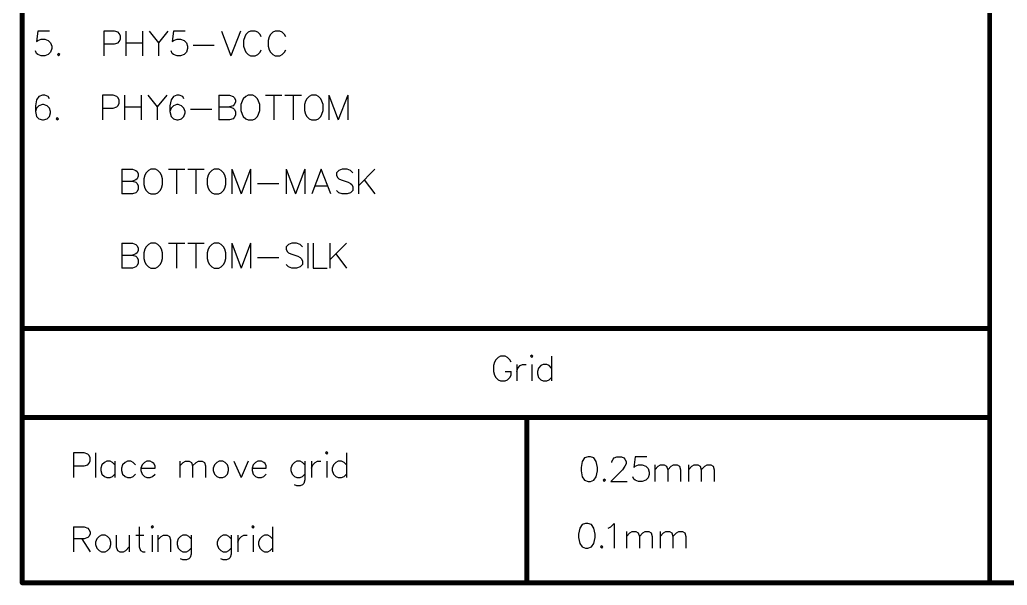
# Model space of a CAD drawing. Header units: millimetres. Extents: x 194 to 375, y 175 to 317.
# Drawn here: x 314.15 to 354.14, y 175.3 to 198.21 of the extents above; entities that cross this region are included whole.
import ezdxf

# ---------------------------------------------------------------- set-up
doc = ezdxf.new("R2010")
doc.units = ezdxf.units.MM
doc.layers.add('Mechanical20', color=56, linetype='Continuous')

msp = doc.modelspace()

# ---------------------------------------------------------------- linework, layer by layer
at = {"layer": 'Mechanical20'}
for p, q in [((314.878, 197.75), (314.831, 197.322)), ((315.354, 197.75), (314.878, 197.75)), ((317.987, 197.75), (317.559, 197.75)), ((317.559, 197.75), (317.559, 196.75)), ((318.13, 197.702), (317.987, 197.75)), ((318.178, 197.655), (318.13, 197.702)), ((318.225, 197.56), (318.178, 197.655)), ((318.449, 197.75), (318.449, 196.75)), ((319.115, 197.75), (319.115, 196.75)), ((319.392, 197.75), (319.772, 197.274)), ((320.153, 197.75), (319.772, 197.274)), ((320.377, 197.75), (320.329, 197.322)), ((320.853, 197.75), (320.377, 197.75)), ((322.324, 197.75), (322.705, 196.75)), ((323.086, 197.75), (322.705, 196.75)), ((323.31, 197.607), (323.262, 197.512)), ((323.405, 197.702), (323.31, 197.607)), ((323.5, 197.75), (323.405, 197.702)), ((323.691, 197.75), (323.5, 197.75)), ((323.786, 197.702), (323.691, 197.75)), ((323.881, 197.607), (323.786, 197.702)), ((323.929, 197.512), (323.881, 197.607)), ((324.305, 197.607), (324.257, 197.512)), ((324.4, 197.702), (324.305, 197.607)), ((324.495, 197.75), (324.4, 197.702)), ((324.686, 197.75), (324.495, 197.75)), ((324.781, 197.702), (324.686, 197.75)), ((324.876, 197.607), (324.781, 197.702)), ((324.924, 197.512), (324.876, 197.607)), ((314.831, 197.322), (314.878, 197.369)), ((314.878, 197.369), (315.021, 197.417)), ((315.021, 197.417), (315.164, 197.417)), ((315.164, 197.417), (315.307, 197.369)), ((315.307, 197.369), (315.402, 197.274)), ((315.402, 197.274), (315.45, 197.131)), ((317.559, 197.226), (317.987, 197.226)), ((317.987, 197.226), (318.13, 197.274)), ((318.13, 197.274), (318.178, 197.322)), ((318.178, 197.322), (318.225, 197.417)), ((318.225, 197.417), (318.225, 197.56)), ((318.449, 197.274), (319.115, 197.274)), ((319.772, 197.274), (319.772, 196.75)), ((320.329, 197.322), (320.377, 197.369)), ((320.377, 197.369), (320.52, 197.417)), ((320.52, 197.417), (320.663, 197.417)), ((320.663, 197.417), (320.806, 197.369)), ((320.806, 197.369), (320.901, 197.274)), ((320.901, 197.274), (320.948, 197.131)), ((321.172, 197.179), (322.029, 197.179)), ((323.262, 197.512), (323.215, 197.369)), ((323.215, 197.369), (323.215, 197.131)), ((324.257, 197.512), (324.21, 197.369)), ((324.21, 197.369), (324.21, 197.131)), ((314.831, 196.845), (314.783, 196.941)), ((314.878, 196.798), (314.831, 196.845)), ((315.021, 196.75), (314.878, 196.798)), ((315.307, 196.798), (315.164, 196.75)), ((315.402, 196.893), (315.307, 196.798)), ((315.45, 197.036), (315.402, 196.893)), ((315.45, 197.131), (315.45, 197.036)), ((315.721, 196.845), (315.673, 196.798)), ((315.673, 196.798), (315.721, 196.75)), ((315.768, 196.798), (315.721, 196.845)), ((315.721, 196.75), (315.768, 196.798)), ((320.329, 196.845), (320.282, 196.941)), ((320.377, 196.798), (320.329, 196.845)), ((320.52, 196.75), (320.377, 196.798)), ((320.806, 196.798), (320.663, 196.75)), ((320.901, 196.893), (320.806, 196.798)), ((320.948, 197.036), (320.901, 196.893)), ((320.948, 197.131), (320.948, 197.036)), ((323.215, 197.131), (323.262, 196.988)), ((323.262, 196.988), (323.31, 196.893)), ((323.31, 196.893), (323.405, 196.798)), ((323.405, 196.798), (323.5, 196.75)), ((323.691, 196.75), (323.786, 196.798)), ((323.786, 196.798), (323.881, 196.893)), ((323.881, 196.893), (323.929, 196.988)), ((324.21, 197.131), (324.257, 196.988)), ((324.257, 196.988), (324.305, 196.893)), ((324.305, 196.893), (324.4, 196.798)), ((324.4, 196.798), (324.495, 196.75)), ((324.686, 196.75), (324.781, 196.798)), ((324.781, 196.798), (324.876, 196.893)), ((324.876, 196.893), (324.924, 196.988)), ((315.164, 196.75), (315.021, 196.75)), ((320.663, 196.75), (320.52, 196.75)), ((323.5, 196.75), (323.691, 196.75)), ((324.495, 196.75), (324.686, 196.75)), ((314.831, 194.96), (314.783, 194.722)), ((314.926, 195.102), (314.831, 194.96)), ((315.069, 195.15), (314.926, 195.102)), ((315.164, 195.15), (315.069, 195.15)), ((315.307, 195.102), (315.164, 195.15)), ((315.354, 195.007), (315.307, 195.102)), ((317.935, 195.15), (317.506, 195.15)), ((317.506, 195.15), (317.506, 194.15)), ((318.078, 195.102), (317.935, 195.15)), ((318.125, 195.055), (318.078, 195.102)), ((318.173, 194.96), (318.125, 195.055)), ((318.125, 194.722), (318.173, 194.817)), ((318.173, 194.817), (318.173, 194.96)), ((318.397, 195.15), (318.397, 194.15)), ((319.063, 195.15), (319.063, 194.15)), ((319.339, 195.15), (319.72, 194.674)), ((320.101, 195.15), (319.72, 194.674)), ((320.277, 194.96), (320.229, 194.722)), ((320.372, 195.102), (320.277, 194.96)), ((320.515, 195.15), (320.372, 195.102)), ((320.61, 195.15), (320.515, 195.15)), ((320.753, 195.102), (320.61, 195.15)), ((320.801, 195.007), (320.753, 195.102)), ((322.219, 195.15), (322.219, 194.15)), ((322.219, 195.15), (322.648, 195.15)), ((322.648, 195.15), (322.791, 195.102)), ((322.791, 195.102), (322.838, 195.055)), ((322.838, 195.055), (322.886, 194.96)), ((322.886, 194.864), (322.838, 194.769)), ((322.886, 194.96), (322.886, 194.864)), ((323.157, 194.912), (323.11, 194.769)), ((323.205, 195.007), (323.157, 194.912)), ((323.3, 195.102), (323.205, 195.007)), ((323.395, 195.15), (323.3, 195.102)), ((323.586, 195.15), (323.395, 195.15)), ((323.681, 195.102), (323.586, 195.15)), ((323.776, 195.007), (323.681, 195.102)), ((323.824, 194.912), (323.776, 195.007)), ((323.872, 194.769), (323.824, 194.912)), ((324.105, 195.15), (324.771, 195.15)), ((324.438, 195.15), (324.438, 194.15)), ((324.89, 195.15), (325.557, 195.15)), ((325.224, 195.15), (325.224, 194.15)), ((325.724, 194.912), (325.676, 194.769)), ((325.771, 195.007), (325.724, 194.912)), ((325.866, 195.102), (325.771, 195.007)), ((325.962, 195.15), (325.866, 195.102)), ((326.152, 195.15), (325.962, 195.15)), ((326.247, 195.102), (326.152, 195.15)), ((326.342, 195.007), (326.247, 195.102)), ((326.39, 194.912), (326.342, 195.007)), ((326.438, 194.769), (326.39, 194.912)), ((326.671, 195.15), (326.671, 194.15)), ((326.671, 195.15), (327.052, 194.15)), ((327.433, 195.15), (327.052, 194.15)), ((327.433, 195.15), (327.433, 194.15)), ((314.783, 194.722), (314.783, 194.484)), ((314.831, 194.626), (314.783, 194.484)), ((314.783, 194.484), (314.831, 194.293)), ((314.926, 194.722), (314.831, 194.626)), ((315.069, 194.769), (314.926, 194.722)), ((315.116, 194.769), (315.069, 194.769)), ((315.259, 194.722), (315.116, 194.769)), ((315.354, 194.626), (315.259, 194.722)), ((315.402, 194.484), (315.354, 194.626)), ((315.354, 194.293), (315.402, 194.436)), ((315.402, 194.436), (315.402, 194.484)), ((317.506, 194.626), (317.935, 194.626)), ((317.935, 194.626), (318.078, 194.674)), ((318.078, 194.674), (318.125, 194.722)), ((318.397, 194.674), (319.063, 194.674)), ((319.72, 194.674), (319.72, 194.15)), ((320.229, 194.722), (320.229, 194.484)), ((320.277, 194.626), (320.229, 194.484)), ((320.229, 194.484), (320.277, 194.293)), ((320.372, 194.722), (320.277, 194.626)), ((320.515, 194.769), (320.372, 194.722)), ((320.563, 194.769), (320.515, 194.769)), ((320.706, 194.722), (320.563, 194.769)), ((320.801, 194.626), (320.706, 194.722)), ((320.848, 194.484), (320.801, 194.626)), ((320.801, 194.293), (320.848, 194.436)), ((320.848, 194.436), (320.848, 194.484)), ((321.067, 194.579), (321.924, 194.579)), ((322.219, 194.674), (322.648, 194.674)), ((322.791, 194.722), (322.648, 194.674)), ((322.648, 194.674), (322.791, 194.626)), ((322.838, 194.769), (322.791, 194.722)), ((322.791, 194.626), (322.838, 194.579)), ((322.838, 194.579), (322.886, 194.484)), ((322.886, 194.484), (322.886, 194.341)), ((323.11, 194.769), (323.11, 194.531)), ((323.11, 194.531), (323.157, 194.388)), ((323.157, 194.388), (323.205, 194.293)), ((323.776, 194.293), (323.824, 194.388)), ((323.824, 194.388), (323.872, 194.531)), ((323.872, 194.531), (323.872, 194.769)), ((325.676, 194.769), (325.676, 194.531)), ((325.676, 194.531), (325.724, 194.388)), ((325.724, 194.388), (325.771, 194.293)), ((326.342, 194.293), (326.39, 194.388)), ((326.39, 194.388), (326.438, 194.531)), ((326.438, 194.531), (326.438, 194.769)), ((314.831, 194.293), (314.926, 194.198)), ((314.926, 194.198), (315.069, 194.15)), ((315.069, 194.15), (315.116, 194.15)), ((315.116, 194.15), (315.259, 194.198)), ((315.259, 194.198), (315.354, 194.293)), ((315.669, 194.246), (315.621, 194.198)), ((315.621, 194.198), (315.669, 194.15)), ((315.716, 194.198), (315.669, 194.246)), ((315.669, 194.15), (315.716, 194.198)), ((320.277, 194.293), (320.372, 194.198)), ((320.372, 194.198), (320.515, 194.15)), ((320.515, 194.15), (320.563, 194.15)), ((320.563, 194.15), (320.706, 194.198)), ((320.706, 194.198), (320.801, 194.293)), ((322.648, 194.15), (322.219, 194.15)), ((322.791, 194.198), (322.648, 194.15)), ((322.838, 194.246), (322.791, 194.198)), ((322.886, 194.341), (322.838, 194.246)), ((323.205, 194.293), (323.3, 194.198)), ((323.3, 194.198), (323.395, 194.15)), ((323.395, 194.15), (323.586, 194.15)), ((323.586, 194.15), (323.681, 194.198)), ((323.681, 194.198), (323.776, 194.293)), ((325.771, 194.293), (325.866, 194.198)), ((325.866, 194.198), (325.962, 194.15)), ((325.962, 194.15), (326.152, 194.15)), ((326.152, 194.15), (326.247, 194.198)), ((326.247, 194.198), (326.342, 194.293)), ((318.283, 192.15), (318.283, 191.15)), ((318.283, 192.15), (318.711, 192.15)), ((318.711, 192.15), (318.854, 192.102)), ((318.854, 192.102), (318.902, 192.055)), ((318.902, 192.055), (318.95, 191.96)), ((319.268, 192.007), (319.221, 191.912)), ((319.364, 192.102), (319.268, 192.007)), ((319.459, 192.15), (319.364, 192.102)), ((319.649, 192.15), (319.459, 192.15)), ((319.745, 192.102), (319.649, 192.15)), ((319.84, 192.007), (319.745, 192.102)), ((319.887, 191.912), (319.84, 192.007)), ((320.168, 192.15), (320.835, 192.15)), ((320.502, 192.15), (320.502, 191.15)), ((320.954, 192.15), (321.62, 192.15)), ((321.287, 192.15), (321.287, 191.15)), ((321.835, 192.007), (321.787, 191.912)), ((321.93, 192.102), (321.835, 192.007)), ((322.025, 192.15), (321.93, 192.102)), ((322.215, 192.15), (322.025, 192.15)), ((322.311, 192.102), (322.215, 192.15)), ((322.406, 192.007), (322.311, 192.102)), ((322.454, 191.912), (322.406, 192.007)), ((322.734, 192.15), (322.734, 191.15)), ((322.734, 192.15), (323.115, 191.15)), ((323.496, 192.15), (323.115, 191.15)), ((323.496, 192.15), (323.496, 191.15)), ((324.934, 192.15), (324.934, 191.15)), ((324.934, 192.15), (325.315, 191.15)), ((325.696, 192.15), (325.315, 191.15)), ((325.696, 192.15), (325.696, 191.15)), ((326.362, 192.15), (325.981, 191.15)), ((326.743, 191.15), (326.362, 192.15)), ((327.072, 192.102), (326.976, 192.007)), ((326.976, 192.007), (326.976, 191.912)), ((327.214, 192.15), (327.072, 192.102)), ((327.405, 192.15), (327.214, 192.15)), ((327.548, 192.102), (327.405, 192.15)), ((327.643, 192.007), (327.548, 192.102)), ((327.867, 192.15), (327.867, 191.15)), ((328.533, 192.15), (327.867, 191.484)), ((318.283, 191.674), (318.711, 191.674)), ((318.854, 191.722), (318.711, 191.674)), ((318.711, 191.674), (318.854, 191.626)), ((318.902, 191.769), (318.854, 191.722)), ((318.854, 191.626), (318.902, 191.579)), ((318.95, 191.864), (318.902, 191.769)), ((318.902, 191.579), (318.95, 191.484)), ((318.95, 191.96), (318.95, 191.864)), ((319.221, 191.912), (319.173, 191.769)), ((319.173, 191.769), (319.173, 191.531)), ((319.935, 191.769), (319.887, 191.912)), ((319.935, 191.531), (319.935, 191.769)), ((321.787, 191.912), (321.739, 191.769)), ((321.739, 191.769), (321.739, 191.531)), ((322.501, 191.769), (322.454, 191.912)), ((322.501, 191.531), (322.501, 191.769)), ((323.782, 191.579), (324.639, 191.579)), ((326.976, 191.912), (327.024, 191.817)), ((327.024, 191.817), (327.072, 191.769)), ((327.072, 191.769), (327.167, 191.722)), ((327.167, 191.722), (327.452, 191.626)), ((327.452, 191.626), (327.548, 191.579)), ((327.548, 191.579), (327.595, 191.531)), ((328.105, 191.722), (328.533, 191.15)), ((318.854, 191.198), (318.711, 191.15)), ((318.902, 191.246), (318.854, 191.198)), ((318.95, 191.341), (318.902, 191.246)), ((318.95, 191.484), (318.95, 191.341)), ((319.173, 191.531), (319.221, 191.388)), ((319.221, 191.388), (319.268, 191.293)), ((319.268, 191.293), (319.364, 191.198)), ((319.364, 191.198), (319.459, 191.15)), ((319.649, 191.15), (319.745, 191.198)), ((319.745, 191.198), (319.84, 191.293)), ((319.84, 191.293), (319.887, 191.388)), ((319.887, 191.388), (319.935, 191.531)), ((321.739, 191.531), (321.787, 191.388)), ((321.787, 191.388), (321.835, 191.293)), ((321.835, 191.293), (321.93, 191.198)), ((321.93, 191.198), (322.025, 191.15)), ((322.215, 191.15), (322.311, 191.198)), ((322.311, 191.198), (322.406, 191.293)), ((322.406, 191.293), (322.454, 191.388)), ((322.454, 191.388), (322.501, 191.531)), ((326.124, 191.484), (326.6, 191.484)), ((327.072, 191.198), (326.976, 191.293)), ((327.214, 191.15), (327.072, 191.198)), ((327.548, 191.198), (327.405, 191.15)), ((327.643, 191.293), (327.548, 191.198)), ((327.595, 191.531), (327.643, 191.436)), ((327.643, 191.436), (327.643, 191.293)), ((318.711, 191.15), (318.283, 191.15)), ((319.459, 191.15), (319.649, 191.15)), ((322.025, 191.15), (322.215, 191.15)), ((327.405, 191.15), (327.214, 191.15)), ((318.283, 189.15), (318.283, 188.15)), ((318.283, 189.15), (318.711, 189.15)), ((318.711, 189.15), (318.854, 189.102)), ((318.854, 189.102), (318.902, 189.055)), ((318.902, 189.055), (318.95, 188.96)), ((318.95, 188.864), (318.902, 188.769)), ((318.95, 188.96), (318.95, 188.864)), ((319.221, 188.912), (319.173, 188.769)), ((319.268, 189.007), (319.221, 188.912)), ((319.364, 189.102), (319.268, 189.007)), ((319.459, 189.15), (319.364, 189.102)), ((319.649, 189.15), (319.459, 189.15)), ((319.745, 189.102), (319.649, 189.15)), ((319.84, 189.007), (319.745, 189.102)), ((319.887, 188.912), (319.84, 189.007)), ((319.935, 188.769), (319.887, 188.912)), ((320.168, 189.15), (320.835, 189.15)), ((320.502, 189.15), (320.502, 188.15)), ((320.954, 189.15), (321.62, 189.15)), ((321.287, 189.15), (321.287, 188.15)), ((321.787, 188.912), (321.739, 188.769)), ((321.835, 189.007), (321.787, 188.912)), ((321.93, 189.102), (321.835, 189.007)), ((322.025, 189.15), (321.93, 189.102)), ((322.215, 189.15), (322.025, 189.15)), ((322.311, 189.102), (322.215, 189.15)), ((322.406, 189.007), (322.311, 189.102)), ((322.454, 188.912), (322.406, 189.007)), ((322.501, 188.769), (322.454, 188.912)), ((322.734, 189.15), (322.734, 188.15)), ((322.734, 189.15), (323.115, 188.15)), ((323.496, 189.15), (323.115, 188.15)), ((323.496, 189.15), (323.496, 188.15)), ((325.029, 189.102), (324.934, 189.007)), ((324.934, 189.007), (324.934, 188.912)), ((324.934, 188.912), (324.982, 188.817)), ((324.982, 188.817), (325.029, 188.769)), ((325.172, 189.15), (325.029, 189.102)), ((325.362, 189.15), (325.172, 189.15)), ((325.505, 189.102), (325.362, 189.15)), ((325.6, 189.007), (325.505, 189.102)), ((325.824, 189.15), (325.824, 188.15)), ((326.034, 189.15), (326.034, 188.15)), ((326.715, 189.15), (326.715, 188.15)), ((327.381, 189.15), (326.715, 188.484)), ((318.283, 188.674), (318.711, 188.674)), ((318.854, 188.722), (318.711, 188.674)), ((318.711, 188.674), (318.854, 188.626)), ((318.902, 188.769), (318.854, 188.722)), ((318.854, 188.626), (318.902, 188.579)), ((318.902, 188.579), (318.95, 188.484)), ((318.95, 188.484), (318.95, 188.341)), ((319.173, 188.769), (319.173, 188.531)), ((319.173, 188.531), (319.221, 188.388)), ((319.221, 188.388), (319.268, 188.293)), ((319.84, 188.293), (319.887, 188.388)), ((319.887, 188.388), (319.935, 188.531)), ((319.935, 188.531), (319.935, 188.769)), ((321.739, 188.769), (321.739, 188.531)), ((321.739, 188.531), (321.787, 188.388)), ((321.787, 188.388), (321.835, 188.293)), ((322.406, 188.293), (322.454, 188.388)), ((322.454, 188.388), (322.501, 188.531)), ((322.501, 188.531), (322.501, 188.769)), ((323.782, 188.579), (324.639, 188.579)), ((325.029, 188.769), (325.124, 188.722)), ((325.124, 188.722), (325.41, 188.626)), ((325.41, 188.626), (325.505, 188.579)), ((325.505, 188.579), (325.553, 188.531)), ((325.553, 188.531), (325.6, 188.436)), ((325.6, 188.436), (325.6, 188.293)), ((326.953, 188.722), (327.381, 188.15)), ((318.711, 188.15), (318.283, 188.15)), ((318.854, 188.198), (318.711, 188.15)), ((318.902, 188.246), (318.854, 188.198)), ((318.95, 188.341), (318.902, 188.246)), ((319.268, 188.293), (319.364, 188.198)), ((319.364, 188.198), (319.459, 188.15)), ((319.459, 188.15), (319.649, 188.15)), ((319.649, 188.15), (319.745, 188.198)), ((319.745, 188.198), (319.84, 188.293)), ((321.835, 188.293), (321.93, 188.198)), ((321.93, 188.198), (322.025, 188.15)), ((322.025, 188.15), (322.215, 188.15)), ((322.215, 188.15), (322.311, 188.198)), ((322.311, 188.198), (322.406, 188.293)), ((325.029, 188.198), (324.934, 188.293)), ((325.172, 188.15), (325.029, 188.198)), ((325.362, 188.15), (325.172, 188.15)), ((325.505, 188.198), (325.362, 188.15)), ((325.6, 188.293), (325.505, 188.198)), ((326.034, 188.15), (326.605, 188.15)), ((333.428, 184.433), (333.381, 184.338)), ((333.523, 184.529), (333.428, 184.433)), ((333.619, 184.576), (333.523, 184.529)), ((333.809, 184.576), (333.619, 184.576)), ((333.904, 184.529), (333.809, 184.576)), ((334, 184.433), (333.904, 184.529)), ((334.047, 184.338), (334, 184.433)), ((334.89, 184.624), (334.842, 184.576)), ((334.842, 184.576), (334.89, 184.529)), ((334.937, 184.576), (334.89, 184.624)), ((334.89, 184.529), (334.937, 184.576)), ((335.685, 184.576), (335.685, 183.577)), ((333.381, 184.338), (333.333, 184.195)), ((333.333, 184.195), (333.333, 183.957)), ((334.276, 184.243), (334.276, 183.577)), ((334.276, 183.957), (334.323, 184.1)), ((334.323, 184.1), (334.418, 184.195)), ((334.418, 184.195), (334.514, 184.243)), ((334.514, 184.243), (334.657, 184.243)), ((334.89, 184.243), (334.89, 183.577)), ((335.161, 184.1), (335.114, 183.957)), ((335.256, 184.195), (335.161, 184.1)), ((335.352, 184.243), (335.256, 184.195)), ((335.494, 184.243), (335.352, 184.243)), ((335.59, 184.195), (335.494, 184.243)), ((335.685, 184.1), (335.59, 184.195)), ((333.333, 183.957), (333.381, 183.815)), ((333.381, 183.815), (333.428, 183.719)), ((333.428, 183.719), (333.523, 183.624)), ((333.523, 183.624), (333.619, 183.577)), ((333.809, 183.957), (334.047, 183.957)), ((333.809, 183.577), (333.904, 183.624)), ((333.904, 183.624), (334, 183.719)), ((334, 183.719), (334.047, 183.815)), ((334.047, 183.815), (334.047, 183.957)), ((335.114, 183.957), (335.114, 183.862)), ((335.114, 183.862), (335.161, 183.719)), ((335.161, 183.719), (335.256, 183.624)), ((335.256, 183.624), (335.352, 183.577)), ((335.494, 183.577), (335.59, 183.624)), ((335.59, 183.624), (335.685, 183.719)), ((333.619, 183.577), (333.809, 183.577)), ((335.352, 183.577), (335.494, 183.577)), ((316.761, 180.66), (316.333, 180.66)), ((316.333, 180.66), (316.333, 179.66)), ((316.904, 180.612), (316.761, 180.66)), ((316.952, 180.564), (316.904, 180.612)), ((317, 180.469), (316.952, 180.564)), ((317, 180.326), (317, 180.469)), ((317.223, 180.66), (317.223, 179.66)), ((326.583, 180.707), (326.536, 180.66)), ((326.536, 180.66), (326.583, 180.612)), ((326.631, 180.66), (326.583, 180.707)), ((326.583, 180.612), (326.631, 180.66)), ((327.378, 180.66), (327.378, 179.66)), ((337.026, 180.457), (336.931, 180.314)), ((337.169, 180.505), (337.026, 180.457)), ((337.264, 180.505), (337.169, 180.505)), ((337.407, 180.457), (337.264, 180.505)), ((337.502, 180.314), (337.407, 180.457)), ((338.135, 180.314), (338.183, 180.41)), ((338.183, 180.41), (338.23, 180.457)), ((338.23, 180.457), (338.326, 180.505)), ((338.326, 180.505), (338.516, 180.505)), ((338.516, 180.505), (338.611, 180.457)), ((338.611, 180.457), (338.659, 180.41)), ((338.659, 180.41), (338.706, 180.314)), ((339.073, 180.505), (339.025, 180.076)), ((339.549, 180.505), (339.073, 180.505)), ((316.333, 180.136), (316.761, 180.136)), ((316.761, 180.136), (316.904, 180.184)), ((316.904, 180.184), (316.952, 180.231)), ((316.952, 180.231), (317, 180.326)), ((317.48, 180.184), (317.433, 180.041)), ((317.433, 180.041), (317.433, 179.946)), ((317.576, 180.279), (317.48, 180.184)), ((317.671, 180.326), (317.576, 180.279)), ((317.814, 180.326), (317.671, 180.326)), ((317.909, 180.279), (317.814, 180.326)), ((318.004, 180.184), (317.909, 180.279)), ((318.004, 180.326), (318.004, 179.66)), ((318.318, 180.184), (318.271, 180.041)), ((318.271, 180.041), (318.271, 179.946)), ((318.414, 180.279), (318.318, 180.184)), ((318.509, 180.326), (318.414, 180.279)), ((318.652, 180.326), (318.509, 180.326)), ((318.747, 180.279), (318.652, 180.326)), ((318.842, 180.184), (318.747, 180.279)), ((319.104, 180.184), (319.056, 180.041)), ((319.056, 180.041), (319.628, 180.041)), ((319.056, 180.041), (319.056, 179.946)), ((319.199, 180.279), (319.104, 180.184)), ((319.294, 180.326), (319.199, 180.279)), ((319.437, 180.326), (319.294, 180.326)), ((319.532, 180.279), (319.437, 180.326)), ((319.58, 180.231), (319.532, 180.279)), ((319.628, 180.136), (319.58, 180.231)), ((319.628, 180.041), (319.628, 180.136)), ((320.627, 180.326), (320.627, 179.66)), ((320.627, 180.136), (320.77, 180.279)), ((320.77, 180.279), (320.865, 180.326)), ((320.865, 180.326), (321.008, 180.326)), ((321.008, 180.326), (321.103, 180.279)), ((321.103, 180.279), (321.151, 180.136)), ((321.151, 180.136), (321.294, 180.279)), ((321.151, 180.136), (321.151, 179.66)), ((321.294, 180.279), (321.389, 180.326)), ((321.389, 180.326), (321.532, 180.326)), ((321.532, 180.326), (321.627, 180.279)), ((321.627, 180.279), (321.675, 180.136)), ((321.675, 180.136), (321.675, 179.66)), ((322.037, 180.184), (321.989, 180.041)), ((321.989, 180.041), (321.989, 179.946)), ((322.132, 180.279), (322.037, 180.184)), ((322.227, 180.326), (322.132, 180.279)), ((322.37, 180.326), (322.227, 180.326)), ((322.465, 180.279), (322.37, 180.326)), ((322.56, 180.184), (322.465, 180.279)), ((322.608, 180.041), (322.56, 180.184)), ((322.608, 179.946), (322.608, 180.041)), ((322.827, 180.326), (323.112, 179.66)), ((323.398, 180.326), (323.112, 179.66)), ((323.608, 180.184), (323.56, 180.041)), ((323.56, 180.041), (324.131, 180.041)), ((323.56, 180.041), (323.56, 179.946)), ((323.703, 180.279), (323.608, 180.184)), ((323.798, 180.326), (323.703, 180.279)), ((323.941, 180.326), (323.798, 180.326)), ((324.036, 180.279), (323.941, 180.326)), ((324.084, 180.231), (324.036, 180.279)), ((324.131, 180.136), (324.084, 180.231)), ((324.131, 180.041), (324.131, 180.136)), ((325.179, 180.184), (325.131, 180.041)), ((325.131, 180.041), (325.131, 179.946)), ((325.274, 180.279), (325.179, 180.184)), ((325.369, 180.326), (325.274, 180.279)), ((325.512, 180.326), (325.369, 180.326)), ((325.607, 180.279), (325.512, 180.326)), ((325.702, 180.184), (325.607, 180.279)), ((325.702, 180.326), (325.702, 179.565)), ((325.969, 180.326), (325.969, 179.66)), ((325.969, 180.041), (326.017, 180.184)), ((326.017, 180.184), (326.112, 180.279)), ((326.112, 180.279), (326.207, 180.326)), ((326.207, 180.326), (326.35, 180.326)), ((326.583, 180.326), (326.583, 179.66)), ((326.855, 180.184), (326.807, 180.041)), ((326.807, 180.041), (326.807, 179.946)), ((326.95, 180.279), (326.855, 180.184)), ((327.045, 180.326), (326.95, 180.279)), ((327.188, 180.326), (327.045, 180.326)), ((327.283, 180.279), (327.188, 180.326)), ((327.378, 180.184), (327.283, 180.279)), ((336.931, 180.314), (336.883, 180.076)), ((336.883, 180.076), (336.883, 179.934)), ((337.55, 180.076), (337.502, 180.314)), ((337.55, 179.934), (337.55, 180.076)), ((338.564, 179.981), (338.088, 179.505)), ((338.135, 180.267), (338.135, 180.314)), ((338.659, 180.124), (338.564, 179.981)), ((338.706, 180.219), (338.659, 180.124)), ((338.706, 180.314), (338.706, 180.219)), ((339.025, 180.076), (339.073, 180.124)), ((339.073, 180.124), (339.216, 180.172)), ((339.216, 180.172), (339.359, 180.172)), ((339.359, 180.172), (339.501, 180.124)), ((339.501, 180.124), (339.597, 180.029)), ((339.597, 180.029), (339.644, 179.886)), ((339.868, 180.172), (339.868, 179.505)), ((339.868, 179.981), (340.011, 180.124)), ((340.011, 180.124), (340.106, 180.172)), ((340.106, 180.172), (340.249, 180.172)), ((340.249, 180.172), (340.344, 180.124)), ((340.344, 180.124), (340.392, 179.981)), ((340.392, 179.981), (340.535, 180.124)), ((340.392, 179.981), (340.392, 179.505)), ((340.535, 180.124), (340.63, 180.172)), ((340.63, 180.172), (340.773, 180.172)), ((340.773, 180.172), (340.868, 180.124)), ((340.868, 180.124), (340.915, 179.981)), ((340.915, 179.981), (340.915, 179.505)), ((341.23, 180.172), (341.23, 179.505)), ((341.23, 179.981), (341.373, 180.124)), ((341.373, 180.124), (341.468, 180.172)), ((341.468, 180.172), (341.611, 180.172)), ((341.611, 180.172), (341.706, 180.124)), ((341.706, 180.124), (341.753, 179.981)), ((341.753, 179.981), (341.896, 180.124)), ((341.753, 179.981), (341.753, 179.505)), ((341.896, 180.124), (341.991, 180.172)), ((341.991, 180.172), (342.134, 180.172)), ((342.134, 180.172), (342.229, 180.124)), ((342.229, 180.124), (342.277, 179.981)), ((342.277, 179.981), (342.277, 179.505)), ((317.433, 179.946), (317.48, 179.803)), ((317.48, 179.803), (317.576, 179.707)), ((317.576, 179.707), (317.671, 179.66)), ((317.671, 179.66), (317.814, 179.66)), ((317.814, 179.66), (317.909, 179.707)), ((317.909, 179.707), (318.004, 179.803)), ((318.271, 179.946), (318.318, 179.803)), ((318.318, 179.803), (318.414, 179.707)), ((318.414, 179.707), (318.509, 179.66)), ((318.509, 179.66), (318.652, 179.66)), ((318.652, 179.66), (318.747, 179.707)), ((318.747, 179.707), (318.842, 179.803)), ((319.056, 179.946), (319.104, 179.803)), ((319.104, 179.803), (319.199, 179.707)), ((319.199, 179.707), (319.294, 179.66)), ((319.294, 179.66), (319.437, 179.66)), ((319.437, 179.66), (319.532, 179.707)), ((319.532, 179.707), (319.628, 179.803)), ((321.989, 179.946), (322.037, 179.803)), ((322.037, 179.803), (322.132, 179.707)), ((322.132, 179.707), (322.227, 179.66)), ((322.227, 179.66), (322.37, 179.66)), ((322.37, 179.66), (322.465, 179.707)), ((322.465, 179.707), (322.56, 179.803)), ((322.56, 179.803), (322.608, 179.946)), ((323.56, 179.946), (323.608, 179.803)), ((323.608, 179.803), (323.703, 179.707)), ((323.703, 179.707), (323.798, 179.66)), ((323.798, 179.66), (323.941, 179.66)), ((323.941, 179.66), (324.036, 179.707)), ((324.036, 179.707), (324.131, 179.803)), ((325.131, 179.946), (325.179, 179.803)), ((325.179, 179.803), (325.274, 179.707)), ((325.274, 179.707), (325.369, 179.66)), ((325.369, 179.66), (325.512, 179.66)), ((325.512, 179.66), (325.607, 179.707)), ((325.607, 179.707), (325.702, 179.803)), ((326.807, 179.946), (326.855, 179.803)), ((326.855, 179.803), (326.95, 179.707)), ((326.95, 179.707), (327.045, 179.66)), ((327.045, 179.66), (327.188, 179.66)), ((327.188, 179.66), (327.283, 179.707)), ((327.283, 179.707), (327.378, 179.803)), ((336.883, 179.934), (336.931, 179.696)), ((336.931, 179.696), (337.026, 179.553)), ((337.407, 179.553), (337.502, 179.696)), ((337.502, 179.696), (337.55, 179.934)), ((337.821, 179.6), (337.773, 179.553)), ((337.868, 179.553), (337.821, 179.6)), ((339.025, 179.6), (338.978, 179.696)), ((339.073, 179.553), (339.025, 179.6)), ((339.597, 179.648), (339.501, 179.553)), ((339.644, 179.791), (339.597, 179.648)), ((339.644, 179.886), (339.644, 179.791)), ((325.369, 179.327), (325.274, 179.374)), ((325.512, 179.327), (325.369, 179.327)), ((325.607, 179.374), (325.512, 179.327)), ((325.655, 179.422), (325.607, 179.374)), ((325.702, 179.565), (325.655, 179.422)), ((337.026, 179.553), (337.169, 179.505)), ((337.169, 179.505), (337.264, 179.505)), ((337.264, 179.505), (337.407, 179.553)), ((337.773, 179.553), (337.821, 179.505)), ((337.821, 179.505), (337.868, 179.553)), ((338.088, 179.505), (338.754, 179.505)), ((339.216, 179.505), (339.073, 179.553)), ((339.359, 179.505), (339.216, 179.505)), ((339.501, 179.553), (339.359, 179.505)), ((316.333, 177.66), (316.333, 176.66)), ((316.333, 177.66), (316.761, 177.66)), ((316.761, 177.66), (316.904, 177.612)), ((316.904, 177.612), (316.952, 177.564)), ((318.99, 177.66), (318.99, 176.85)), ((319.513, 177.707), (319.466, 177.66)), ((319.466, 177.66), (319.513, 177.612)), ((319.561, 177.66), (319.513, 177.707)), ((319.513, 177.612), (319.561, 177.66)), ((323.598, 177.707), (323.55, 177.66)), ((323.55, 177.66), (323.598, 177.612)), ((323.646, 177.66), (323.598, 177.707)), ((323.598, 177.612), (323.646, 177.66)), ((324.393, 177.66), (324.393, 176.66)), ((336.831, 177.614), (336.783, 177.376)), ((336.926, 177.757), (336.831, 177.614)), ((337.069, 177.805), (336.926, 177.757)), ((337.164, 177.805), (337.069, 177.805)), ((337.307, 177.757), (337.164, 177.805)), ((337.402, 177.614), (337.307, 177.757)), ((337.45, 177.376), (337.402, 177.614)), ((337.988, 177.614), (338.083, 177.662)), ((338.083, 177.662), (338.226, 177.805)), ((338.226, 177.805), (338.226, 176.805)), ((316.761, 177.184), (316.333, 177.184)), ((316.666, 177.184), (317, 176.66)), ((316.904, 177.231), (316.761, 177.184)), ((316.952, 177.279), (316.904, 177.231)), ((316.952, 177.564), (317, 177.469)), ((317, 177.374), (316.952, 177.279)), ((317, 177.469), (317, 177.374)), ((317.271, 177.184), (317.223, 177.041)), ((317.366, 177.279), (317.271, 177.184)), ((317.461, 177.326), (317.366, 177.279)), ((317.604, 177.326), (317.461, 177.326)), ((317.699, 177.279), (317.604, 177.326)), ((317.795, 177.184), (317.699, 177.279)), ((317.842, 177.041), (317.795, 177.184)), ((318.061, 177.326), (318.061, 176.85)), ((318.585, 177.326), (318.585, 176.66)), ((318.847, 177.326), (319.18, 177.326)), ((319.513, 177.326), (319.513, 176.66)), ((319.737, 177.326), (319.737, 176.66)), ((319.737, 177.136), (319.88, 177.279)), ((319.88, 177.279), (319.975, 177.326)), ((319.975, 177.326), (320.118, 177.326)), ((320.118, 177.326), (320.213, 177.279)), ((320.213, 177.279), (320.261, 177.136)), ((320.57, 177.184), (320.523, 177.041)), ((320.665, 177.279), (320.57, 177.184)), ((320.761, 177.326), (320.665, 177.279)), ((320.903, 177.326), (320.761, 177.326)), ((320.999, 177.279), (320.903, 177.326)), ((321.094, 177.184), (320.999, 177.279)), ((321.094, 177.326), (321.094, 176.565)), ((322.194, 177.184), (322.146, 177.041)), ((322.289, 177.279), (322.194, 177.184)), ((322.384, 177.326), (322.289, 177.279)), ((322.527, 177.326), (322.384, 177.326)), ((322.622, 177.279), (322.527, 177.326)), ((322.717, 177.184), (322.622, 177.279)), ((322.717, 177.326), (322.717, 176.565)), ((322.984, 177.326), (322.984, 176.66)), ((322.984, 177.041), (323.032, 177.184)), ((323.032, 177.184), (323.127, 177.279)), ((323.127, 177.279), (323.222, 177.326)), ((323.222, 177.326), (323.365, 177.326)), ((323.598, 177.326), (323.598, 176.66)), ((323.869, 177.184), (323.822, 177.041)), ((323.965, 177.279), (323.869, 177.184)), ((324.06, 177.326), (323.965, 177.279)), ((324.203, 177.326), (324.06, 177.326)), ((324.298, 177.279), (324.203, 177.326)), ((324.393, 177.184), (324.298, 177.279)), ((336.783, 177.376), (336.783, 177.234)), ((336.783, 177.234), (336.831, 176.996)), ((337.402, 176.996), (337.45, 177.234)), ((337.45, 177.234), (337.45, 177.376)), ((338.721, 177.472), (338.721, 176.805)), ((338.721, 177.281), (338.864, 177.424)), ((338.864, 177.424), (338.959, 177.472)), ((338.959, 177.472), (339.102, 177.472)), ((339.102, 177.472), (339.197, 177.424)), ((339.197, 177.424), (339.244, 177.281)), ((339.244, 177.281), (339.387, 177.424)), ((339.244, 177.281), (339.244, 176.805)), ((339.387, 177.424), (339.482, 177.472)), ((339.482, 177.472), (339.625, 177.472)), ((339.625, 177.472), (339.72, 177.424)), ((339.72, 177.424), (339.768, 177.281)), ((339.768, 177.281), (339.768, 176.805)), ((340.082, 177.472), (340.082, 176.805)), ((340.082, 177.281), (340.225, 177.424)), ((340.225, 177.424), (340.32, 177.472)), ((340.32, 177.472), (340.463, 177.472)), ((340.463, 177.472), (340.558, 177.424)), ((340.558, 177.424), (340.606, 177.281)), ((340.606, 177.281), (340.749, 177.424)), ((340.606, 177.281), (340.606, 176.805)), ((340.749, 177.424), (340.844, 177.472)), ((340.844, 177.472), (340.987, 177.472)), ((340.987, 177.472), (341.082, 177.424)), ((341.082, 177.424), (341.13, 177.281)), ((341.13, 177.281), (341.13, 176.805)), ((317.223, 177.041), (317.223, 176.946)), ((317.223, 176.946), (317.271, 176.803)), ((317.271, 176.803), (317.366, 176.707)), ((317.699, 176.707), (317.795, 176.803)), ((317.795, 176.803), (317.842, 176.946)), ((317.842, 176.946), (317.842, 177.041)), ((318.061, 176.85), (318.109, 176.707)), ((318.442, 176.707), (318.585, 176.85)), ((318.99, 176.85), (319.037, 176.707)), ((320.261, 177.136), (320.261, 176.66)), ((320.523, 177.041), (320.523, 176.946)), ((320.523, 176.946), (320.57, 176.803)), ((320.57, 176.803), (320.665, 176.707)), ((320.999, 176.707), (321.094, 176.803)), ((322.146, 177.041), (322.146, 176.946)), ((322.146, 176.946), (322.194, 176.803)), ((322.194, 176.803), (322.289, 176.707)), ((322.622, 176.707), (322.717, 176.803)), ((323.822, 177.041), (323.822, 176.946)), ((323.822, 176.946), (323.869, 176.803)), ((323.869, 176.803), (323.965, 176.707)), ((324.298, 176.707), (324.393, 176.803)), ((336.831, 176.996), (336.926, 176.853)), ((336.926, 176.853), (337.069, 176.805)), ((337.069, 176.805), (337.164, 176.805)), ((337.164, 176.805), (337.307, 176.853)), ((337.307, 176.853), (337.402, 176.996)), ((337.721, 176.9), (337.673, 176.853)), ((337.673, 176.853), (337.721, 176.805)), ((337.768, 176.853), (337.721, 176.9)), ((337.721, 176.805), (337.768, 176.853)), ((317.366, 176.707), (317.461, 176.66)), ((317.461, 176.66), (317.604, 176.66)), ((317.604, 176.66), (317.699, 176.707)), ((318.109, 176.707), (318.204, 176.66)), ((318.204, 176.66), (318.347, 176.66)), ((318.347, 176.66), (318.442, 176.707)), ((319.037, 176.707), (319.132, 176.66)), ((319.132, 176.66), (319.228, 176.66)), ((320.665, 176.707), (320.761, 176.66)), ((320.761, 176.66), (320.903, 176.66)), ((320.903, 176.66), (320.999, 176.707)), ((321.046, 176.422), (320.999, 176.374)), ((321.094, 176.565), (321.046, 176.422)), ((322.289, 176.707), (322.384, 176.66)), ((322.384, 176.66), (322.527, 176.66)), ((322.527, 176.66), (322.622, 176.707)), ((322.67, 176.422), (322.622, 176.374)), ((322.717, 176.565), (322.67, 176.422)), ((323.965, 176.707), (324.06, 176.66)), ((324.06, 176.66), (324.203, 176.66)), ((324.203, 176.66), (324.298, 176.707)), ((320.761, 176.327), (320.665, 176.374)), ((320.903, 176.327), (320.761, 176.327)), ((320.999, 176.374), (320.903, 176.327)), ((322.384, 176.327), (322.289, 176.374)), ((322.527, 176.327), (322.384, 176.327)), ((322.622, 176.374), (322.527, 176.327))]:
    msp.add_line(p, q, dxfattribs=at)
at = {"layer": 'Mechanical20', "const_width": 0.2}
for points in [[(314.25, 175.4), (314.25, 220.843)], [(353.433, 175.4), (353.433, 220.85)], [(353.433, 175.4), (353.433, 220.843)], [(314.25, 185.7), (353.433, 185.7)], [(314.25, 182.1), (353.433, 182.1)], [(334.683, 175.4), (334.683, 182.1)], [(314.25, 175.4), (353.433, 175.4)], [(353.433, 175.4), (375.25, 175.4)]]:
    msp.add_lwpolyline(points, dxfattribs=at)
at = {"layer": 'Mechanical20', "const_width": 0.1}
for points in [[(314.2, 185.7, 1), (314.3, 185.7, 1)], [(353.383, 185.7, 1), (353.483, 185.7, 1)], [(314.2, 182.1, 1), (314.3, 182.1, 1)], [(334.633, 182.1, 1), (334.733, 182.1, 1)], [(353.383, 182.1, 1), (353.483, 182.1, 1)], [(314.2, 175.4, 1), (314.3, 175.4, 1)], [(314.2, 175.4, 1), (314.3, 175.4, 1)], [(334.633, 175.4, 1), (334.733, 175.4, 1)], [(353.383, 175.4, 1), (353.483, 175.4, 1)], [(353.383, 175.4, 1), (353.483, 175.4, 1)], [(353.383, 175.4, 1), (353.483, 175.4, 1)], [(353.383, 175.4, 1), (353.483, 175.4, 1)]]:
    msp.add_lwpolyline(points, format="xyb", close=True, dxfattribs=at)

doc.saveas('drawing.dxf')
